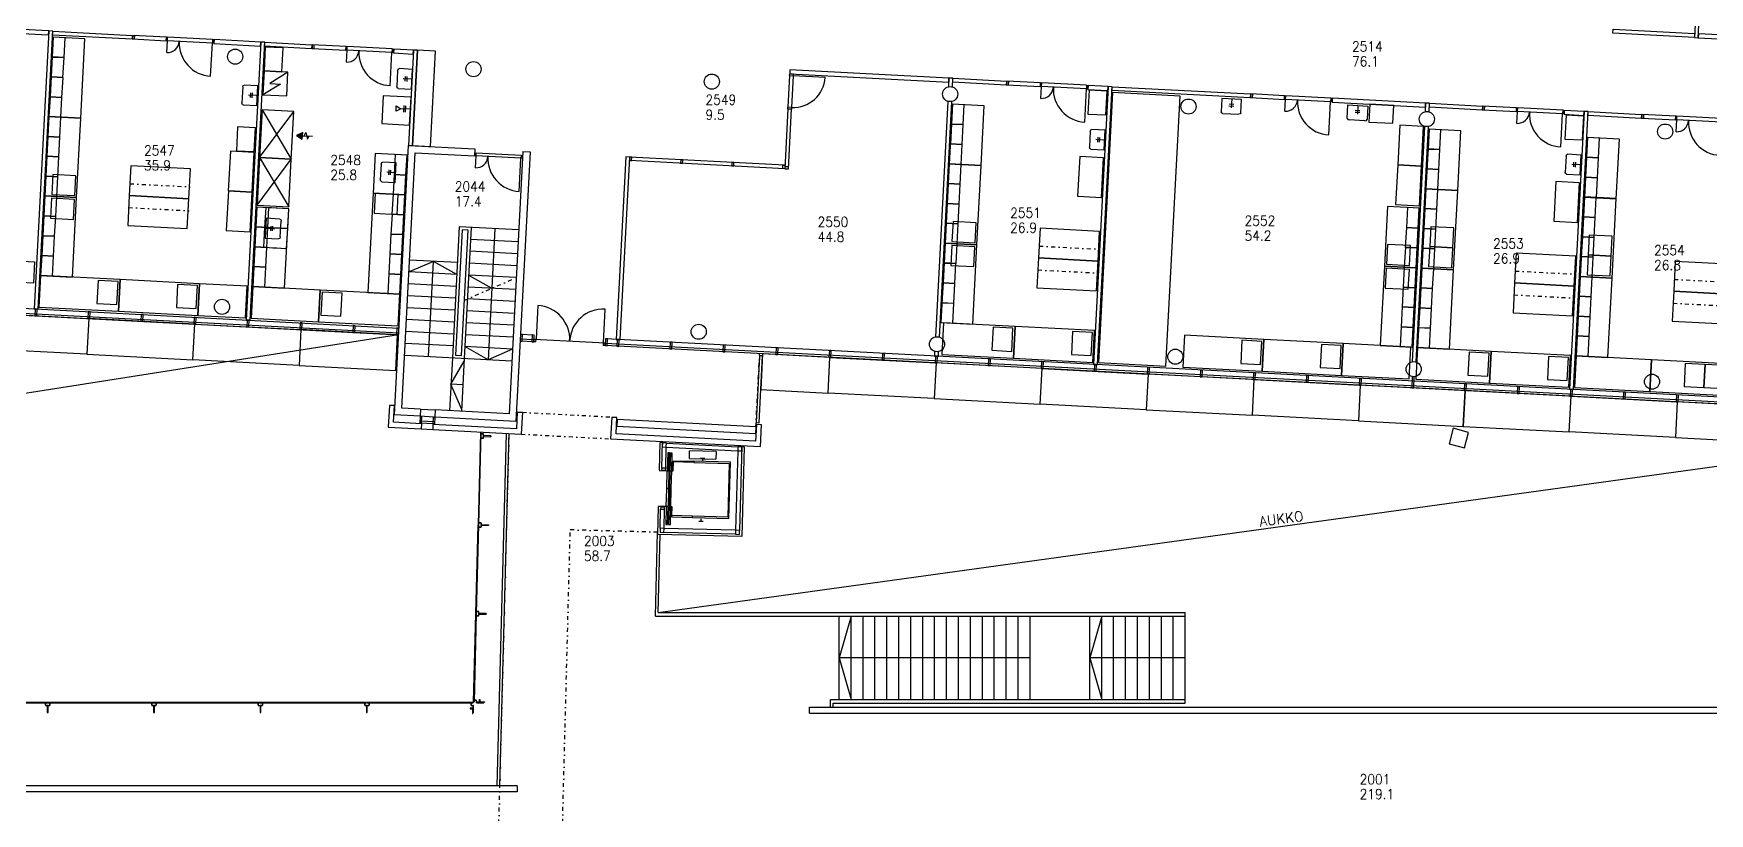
# Model space of a CAD drawing. Extents: x -405 to 179240, y -2585 to 69597.
# Drawn here: x 85645 to 127780, y 23023 to 42640 of the extents above; entities that cross this region are included whole.
import ezdxf
from ezdxf.enums import TextEntityAlignment as Align

# ---------------------------------------------------------------- set-up
doc = ezdxf.new("R2010")
doc.units = 0
doc.header["$LTSCALE"] = 100
doc.header["$MEASUREMENT"] = 0
doc.linetypes.add('KEL', pattern=[2.25, 1, -1.25])
doc.linetypes.add('PKL', pattern=[3, 1, -1, 0, -1])
doc.layers.get('0').update_dxf_attribs({"linetype": 'CONTINUOUS'})
for name, color, linetype in [('ARF2600E0', 8, 'PKL'), ('ART1100T0', 7, 'CONTINUOUS'), ('ART1100T3', 7, 'CONTINUOUS'), ('ART1100TB', 7, 'CONTINUOUS'), ('M00402', 7, 'CONTINUOUS'), ('M06001', 7, 'CONTINUOUS'), ('M06037', 8, 'CONTINUOUS'), ('M06041', 8, 'CONTINUOUS'), ('M06051', 3, 'CONTINUOUS'), ('m06080', 7, 'CONTINUOUS'), ('M06081', 8, 'CONTINUOUS')]:
    doc.layers.add(name, color=color, linetype=linetype)
doc.styles.add('ROMANS', font='romans.shx')
doc.styles.get("Standard").update_dxf_attribs({"font": 'simplex.shx'})

# ---------------------------------------------------------------- blocks, each defined once
blk = doc.blocks.new('LVIPAL')
for p, q in [((-0.5, 0.02), (-0.5, 0.92)), ((-0.4, 1.02), (0.4, 1.02)), ((0.5, 0.92), (0.5, 0.02)), ((0.5, 0.02), (-0.5, 0.02)), ((-0.12, 0.49), (0.12, 0.49)), ((-0.12, 0.37), (0.12, 0.37)), ((0, 0.02), (0, 0.61))]:
    blk.add_line(p, q)
for centre, start, end in [((-0.4, 0.92), 90, 180), ((0.4, 0.92), 0, 90)]:
    blk.add_arc(centre, 0.1, start, end)
at = {"width": 0.76195, "flags": 1}
blk.add_attdef('LVIKAL', text='', height=0.212, dxfattribs=at).set_placement((-0.389, 0.05), (0.379, 0.05), align=Align.FIT)
blk = doc.blocks.new('HATAS')
for p, q in [((0, 0), (0, -240)), ((-80, -120), (80, -120)), ((-80, -160), (80, -160))]:
    blk.add_line(p, q)
blk.add_lwpolyline([(0, -240), (-69, -360), (69, -360)], close=True)
blk = doc.blocks.new('l-poyta')
at = {"linetype": 'ByBlock'}
blk.add_lwpolyline([(800, 81), (500, 81), (500, 621), (800, 621)], close=True, dxfattribs=at)
at = {"layer": 'm06080'}
for points in [[(0, 1600), (800, 1600), (800, 0), (0, 0)], [(800, 621), (1840, 621), (1840, 81), (800, 81)]]:
    blk.add_lwpolyline(points, close=True, dxfattribs=at)
blk = doc.blocks.new('KP')
blk.add_line((150, 0), (400, 0))
blk.add_lwpolyline([(150, 0, 173, 0, 0), (0, 0, 0, 0, 0)], format="xyseb")
blk.add_lwpolyline([(0, 0), (150, -87), (150, 87)], close=True)
blk.add_lwpolyline([(193, 0), (232, 88), (280, -80), (311, 0)])
blk = doc.blocks.new('K1X1')
at = {"linetype": 'ByBlock'}
blk.add_lwpolyline([(1, 0), (1, 1), (0, 1), (0, 0)], close=True, dxfattribs=at)
blk = doc.blocks.new('aioa_huone')
at = {"layer": 'ART1100T0', "width": 0.9}
blk.add_attdef('HNENUM', (56, 73), '', height=250, dxfattribs=at)
at = {"layer": 'ART1100T3', "width": 0.9}
blk.add_attdef('HNEALA', (56, -302), '', height=250, dxfattribs=at)

msp = doc.modelspace()

# ---------------------------------------------------------------- linework, layer by layer
at = {"layer": 'ARF2600E0', "linetype": 'PKL'}
for p, q in [((103804, 32750), (103900, 34588)), ((97935, 33113), (100182, 32995)), ((97313, 21570), (97601, 32580)), ((97906, 32564), (100153, 32446)), ((98914, 21590), (99138, 30156)), ((101335, 30098), (99138, 30156))]:
    msp.add_line(p, q, dxfattribs=at)
at = {"layer": 'M00402'}
for p, q in [((94823, 35063), (60120, 29605)), ((101348, 28080), (136177, 32896))]:
    msp.add_line(p, q, dxfattribs=at)
at = {"layer": 'M06001'}
for p, q in [((94718, 33046), (95073, 39827)), ((94907, 33217), (95243, 39638)), ((95073, 39827), (96741, 39739)), ((95243, 39638), (96731, 39560)), ((96741, 39739), (96731, 39560)), ((97949, 39676), (97603, 33075)), ((98129, 39667), (97773, 32886)), ((97949, 39676), (98129, 39667)), ((60600, 36857), (94823, 35063)), ((60603, 36907), (94826, 35113)), ((60609, 37027), (94832, 35233)), ((98230, 35055), (97888, 35073)), ((98221, 34885), (97879, 34903)), ((98224, 34935), (97882, 34953)), ((136326, 32888), (100019, 34791)), ((136329, 32938), (100021, 34841)), ((136335, 33058), (100028, 34961)), ((95367, 33012), (94718, 33046)), ((95376, 33192), (94907, 33217)), ((95730, 32873), (95361, 32892)), ((95376, 33192), (95367, 33012)), ((95697, 32995), (95367, 33012)), ((95376, 33192), (95746, 33173)), ((95746, 33173), (95736, 32993)), ((97773, 32886), (95736, 32993)), ((97603, 33075), (95746, 33173)), ((97805, 33120), (97935, 33113)), ((97935, 33113), (97906, 32564)), ((100182, 32995), (100153, 32446)), ((100182, 32995), (100312, 32988)), ((100319, 32933), (100309, 32753)), ((103804, 32750), (100319, 32933)), ((95688, 32825), (95358, 32842)), ((95397, 32825), (95390, 32696)), ((95390, 32696), (95680, 32680)), ((95687, 32810), (95680, 32680)), ((103795, 32570), (100309, 32753)), ((103804, 32750), (103795, 32570)), ((96835, 30286), (96822, 30286)), ((96835, 30276), (96822, 30276)), ((96777, 28047), (96763, 28047)), ((96777, 28057), (96764, 28057)), ((85995, 25804), (85995, 25818)), ((86005, 25804), (86005, 25818)), ((88670, 25804), (88670, 25818)), ((88680, 25804), (88680, 25818)), ((91345, 25804), (91345, 25818)), ((91355, 25804), (91355, 25818)), ((94020, 25804), (94020, 25818)), ((94030, 25804), (94030, 25818))]:
    msp.add_line(p, q, dxfattribs=at)
for points in [[(127399, 42539), (127499, 42534), (127740, 47127), (127640, 47132)], [(84194, 42800), (84188, 42700), (86021, 42604), (86026, 42704)], [(85660, 35714), (85760, 35709), (86126, 42699), (86026, 42704)], [(88128, 42594), (88123, 42494), (86121, 42599), (86126, 42699)], [(127399, 42539), (125352, 42646), (125357, 42746), (127404, 42639)], [(127504, 42633), (127499, 42534), (127998, 42507), (128004, 42607)], [(90185, 42486), (90180, 42386), (91354, 42325), (91359, 42425)], [(90993, 35434), (91092, 35429), (91459, 42420), (91359, 42425)], [(92642, 42358), (92637, 42258), (91453, 42320), (91459, 42420)], [(94699, 42250), (94694, 42150), (95193, 42124), (95199, 42224)], [(95073, 39827), (95173, 39822), (95298, 42218), (95199, 42224)], [(104661, 41728), (104655, 41628), (108655, 41418), (108660, 41518)], [(108649, 41308), (108749, 41303), (108760, 41513), (108660, 41518)], [(110103, 41442), (110098, 41343), (108755, 41413), (108760, 41513)], [(112160, 41335), (112155, 41235), (112654, 41209), (112660, 41309)], [(112293, 34318), (112393, 34313), (112759, 41303), (112660, 41309)], [(116239, 41121), (116234, 41021), (112754, 41203), (112759, 41303)], [(118296, 41013), (118291, 40913), (120638, 40790), (120644, 40890)], [(120633, 40680), (120733, 40675), (120744, 40885), (120644, 40890)], [(122072, 40815), (122066, 40715), (120738, 40785), (120744, 40885)], [(124129, 40707), (124124, 40608), (124623, 40581), (124628, 40681)], [(124262, 33691), (124362, 33686), (124728, 40676), (124628, 40681)], [(126071, 40606), (126066, 40506), (124723, 40576), (124728, 40676)], [(120303, 34389), (120403, 34384), (120713, 40295), (120613, 40301)], [(100295, 34947), (100395, 34942), (100635, 39533), (100535, 39539)], [(85676, 35543), (85726, 35540), (85735, 35710), (85685, 35713)], [(87009, 35473), (87059, 35470), (87068, 35640), (87018, 35643)], [(88342, 35403), (88392, 35400), (88401, 35570), (88351, 35573)], [(89675, 35333), (89725, 35331), (89734, 35500), (89684, 35503)], [(91009, 35263), (91059, 35261), (91067, 35431), (91017, 35433)], [(92342, 35193), (92392, 35191), (92401, 35361), (92351, 35363)], [(93675, 35124), (93725, 35121), (93734, 35291), (93684, 35293)], [(94773, 35066), (94823, 35063), (94832, 35233), (94782, 35236)], [(97879, 34903), (97929, 34901), (97938, 35070), (97888, 35073)], [(98171, 34888), (98221, 34885), (98230, 35055), (98180, 35058)], [(100019, 34791), (100069, 34789), (100078, 34958), (100028, 34961)], [(100311, 34776), (100361, 34773), (100370, 34943), (100320, 34946)], [(101644, 34706), (101694, 34703), (101703, 34873), (101653, 34876)], [(102977, 34636), (103027, 34633), (103036, 34803), (102986, 34806)], [(104310, 34566), (104360, 34564), (104369, 34733), (104319, 34736)], [(105643, 34496), (105693, 34494), (105702, 34664), (105652, 34666)], [(106977, 34426), (107027, 34424), (107035, 34594), (106986, 34596)], [(108310, 34357), (108360, 34354), (108369, 34524), (108319, 34526)], [(109643, 34287), (109693, 34284), (109702, 34454), (109652, 34457)], [(110976, 34217), (111026, 34214), (111035, 34384), (110985, 34387)], [(112309, 34147), (112359, 34144), (112368, 34314), (112318, 34317)], [(113643, 34077), (113692, 34075), (113701, 34244), (113651, 34247)], [(114976, 34007), (115026, 34005), (115035, 34174), (114985, 34177)], [(116309, 33937), (116359, 33935), (116368, 34105), (116318, 34107)], [(117642, 33868), (117692, 33865), (117701, 34035), (117651, 34037)], [(118975, 33798), (119025, 33795), (119034, 33965), (118984, 33967)], [(120293, 33729), (120343, 33726), (120358, 34006), (120308, 34008)], [(121612, 33660), (121662, 33657), (121670, 33827), (121620, 33829)], [(122945, 33590), (122995, 33587), (123004, 33757), (122954, 33759)], [(124278, 33520), (124328, 33517), (124337, 33687), (124287, 33690)], [(125611, 33450), (125661, 33447), (125670, 33617), (125620, 33620)], [(126944, 33380), (126994, 33377), (127003, 33547), (126953, 33550)], [(95358, 32842), (95398, 32840), (95407, 33010), (95367, 33012)], [(95728, 32823), (95688, 32825), (95697, 32995), (95736, 32993)], [(96882, 32596), (96822, 30291), (96836, 30290), (96896, 32595)], [(97138, 32500), (97139, 32520), (96959, 32527), (96959, 32507)], [(97138, 32500), (97139, 32520), (97139, 32520), (97138, 32500)], [(101452, 32243), (101551, 32240), (101554, 32340), (101454, 32343)], [(103350, 32146), (103450, 32144), (103452, 32243), (103352, 32246)], [(101436, 31661), (101536, 31658), (101538, 31708), (101438, 31711)], [(101411, 30681), (101511, 30679), (101512, 30729), (101412, 30731)], [(96764, 28057), (96822, 30276), (96835, 30276), (96777, 28057)], [(97080, 30287), (97080, 30267), (96900, 30270), (96901, 30290)], [(97080, 30287), (97080, 30267), (97080, 30267), (97080, 30287)], [(101395, 30097), (101495, 30094), (101498, 30194), (101398, 30197)], [(103295, 30047), (103395, 30044), (103397, 30144), (103297, 30147)], [(96705, 25828), (96763, 28047), (96777, 28047), (96719, 25827)], [(97021, 28033), (97022, 28053), (96842, 28059), (96842, 28039)], [(97021, 28033), (97022, 28053), (97022, 28053), (97021, 28033)], [(83330, 25804), (85995, 25804), (85995, 25818), (83330, 25818)], [(85990, 25559), (86010, 25559), (86010, 25739), (85990, 25739)], [(86005, 25804), (88670, 25804), (88670, 25818), (86005, 25818)], [(88665, 25559), (88685, 25559), (88685, 25739), (88665, 25739)], [(88680, 25804), (91345, 25804), (91345, 25818), (88680, 25818)], [(91340, 25559), (91360, 25559), (91360, 25739), (91340, 25739)], [(91355, 25804), (94020, 25804), (94020, 25818), (91355, 25818)], [(94015, 25559), (94035, 25559), (94035, 25739), (94015, 25739)], [(94030, 25804), (96695, 25804), (96695, 25818), (94030, 25818)], [(96690, 25559), (96710, 25559), (96710, 25739), (96690, 25739)], [(96963, 25804), (96964, 25824), (96784, 25830), (96783, 25810)], [(96963, 25804), (96964, 25824), (96964, 25824), (96963, 25804)], [(85990, 25559), (86010, 25559), (86010, 25559), (85990, 25559)], [(88665, 25559), (88685, 25559), (88685, 25559), (88665, 25559)], [(91340, 25559), (91360, 25559), (91360, 25559), (91340, 25559)], [(94015, 25559), (94035, 25559), (94035, 25559), (94015, 25559)], [(96690, 25559), (96710, 25559), (96710, 25559), (96690, 25559)]]:
    msp.add_lwpolyline(points, close=True, dxfattribs=at)
for points in [[(108419, 35005), (108729, 40924), (108629, 40929), (108319, 35010)], [(108300, 34644), (108294, 34528), (108394, 34522), (108400, 34639)], [(95397, 32825), (94698, 32862), (94720, 33281), (94590, 33288), (94561, 32739), (95390, 32696)], [(97805, 33120), (97783, 32700), (95687, 32810)], [(100153, 32446), (103918, 32249), (103947, 32798), (103817, 32805), (103795, 32385), (100290, 32569), (100312, 32988)], [(95680, 32680), (97906, 32564)], [(96947, 32462), (96892, 32464), (96957, 32462), (96961, 32571), (96896, 32574), (96951, 32572)], [(96823, 30361), (96822, 30286)], [(96837, 30361), (96835, 30286)], [(96820, 30201), (96822, 30276)], [(96891, 30335), (96836, 30336), (96901, 30335), (96899, 30225), (96834, 30226), (96889, 30225)], [(96834, 30201), (96835, 30276)], [(96761, 27972), (96763, 28047)], [(96766, 28132), (96764, 28057)], [(96774, 27972), (96777, 28047)], [(96830, 27995), (96775, 27997), (96840, 27994), (96844, 28104), (96779, 28106), (96834, 28105)], [(96780, 28131), (96777, 28057)], [(85920, 25818), (85995, 25818)], [(85920, 25804), (85995, 25804)], [(85945, 25749), (85945, 25804), (85945, 25739), (86055, 25739), (86055, 25804), (86055, 25749)], [(86080, 25818), (86005, 25818)], [(86080, 25804), (86005, 25804)], [(88595, 25818), (88670, 25818)], [(88595, 25804), (88670, 25804)], [(88620, 25749), (88620, 25804), (88620, 25739), (88730, 25739), (88730, 25804), (88730, 25749)], [(88755, 25818), (88680, 25818)], [(88755, 25804), (88680, 25804)], [(91270, 25818), (91345, 25818)], [(91270, 25804), (91345, 25804)], [(91295, 25749), (91295, 25804), (91295, 25739), (91405, 25739), (91405, 25804), (91405, 25749)], [(91430, 25818), (91355, 25818)], [(91430, 25804), (91355, 25804)], [(93945, 25818), (94020, 25818)], [(93945, 25804), (94020, 25804)], [(93970, 25749), (93970, 25804), (93970, 25739), (94080, 25739), (94080, 25804), (94080, 25749)], [(94105, 25818), (94030, 25818)], [(94105, 25804), (94030, 25804)], [(96620, 25818), (96695, 25818)], [(96620, 25804), (96695, 25804)], [(96645, 25749), (96645, 25804), (96645, 25739), (96710, 25739)], [(96708, 25903), (96705, 25828)], [(96721, 25902), (96719, 25827)], [(96783, 25810), (96785, 25875), (96721, 25877), (96775, 25875)]]:
    msp.add_lwpolyline(points, dxfattribs=at)
for points in [[(96856, 25893), (96862, 25892, -0.409111), (96866, 25888), (96865, 25848, 0.414214), (96875, 25837), (96980, 25833, -0.409111), (96984, 25829), (96984, 25823), (96854, 25828)], [(96625, 25669), (96625, 25663, 0.409111), (96629, 25659), (96669, 25659, -0.414214), (96680, 25648), (96680, 25544, 0.409111), (96684, 25540), (96690, 25539), (96690, 25669)]]:
    msp.add_lwpolyline(points, format="xyb", close=True, dxfattribs=at)
for centre in [(90714, 42058), (96706, 41744), (102697, 41430), (108689, 41116), (114681, 40802), (120673, 40488), (126664, 40174), (90384, 35767), (102368, 35139), (108359, 34825), (114351, 34511), (120343, 34197), (126335, 33883)]:
    msp.add_circle(centre, 190, dxfattribs=at)
at = {"layer": 'M06037'}
for p, q in [((96347, 37777), (96175, 34482)), ((96418, 37699), (96254, 34553)), ((97845, 37699), (96347, 37777)), ((96403, 34545), (96568, 37691)), ((96568, 37691), (96418, 37699)), ((96647, 37762), (96474, 34466)), ((97246, 37730), (97074, 34435)), ((97814, 37100), (96616, 37163)), ((97830, 37399), (96631, 37462)), ((96300, 36879), (95102, 36941)), ((95576, 34513), (95701, 36910)), ((97798, 36800), (96600, 36863)), ((96269, 36279), (95071, 36342)), ((96285, 36579), (95086, 36642)), ((97767, 36201), (96569, 36264)), ((97783, 36501), (96584, 36563)), ((96584, 36563), (97168, 36232)), ((96253, 35980), (95055, 36043)), ((97751, 35901), (96553, 35964)), ((96222, 35381), (95024, 35443)), ((96238, 35680), (95039, 35743)), ((97736, 35602), (96537, 35665)), ((96206, 35081), (95008, 35144)), ((97704, 35003), (96506, 35065)), ((97720, 35302), (96521, 35365)), ((96190, 34781), (94992, 34844)), ((96254, 34553), (96403, 34545)), ((97688, 34703), (96490, 34766)), ((100022, 34851), (98224, 34945)), ((97673, 34403), (94976, 34545)), ((96175, 34482), (96105, 33154)), ((96474, 34466), (96405, 33138)), ((96440, 33802), (96140, 33818)), ((97303, 23721), (97535, 32581)), ((97369, 23720), (97601, 32580)), ((102135, 31951), (102140, 32147)), ((102804, 32129), (102140, 32147)), ((102804, 32129), (102799, 31934)), ((101376, 31648), (101576, 31642)), ((102135, 31951), (102799, 31934)), ((102468, 31964), (102466, 31904)), ((101552, 30743), (101352, 30748)), ((102426, 30375), (102428, 30435)), ((101280, 27990), (101335, 30098)), ((101348, 28080), (101400, 30041)), ((101280, 27990), (114600, 27990)), ((101348, 28080), (114600, 28080)), ((105900, 25890), (105900, 27990)), ((106200, 25890), (106200, 27990)), ((106500, 25890), (106500, 27990)), ((106800, 25890), (106800, 27990)), ((107100, 25890), (107100, 27990)), ((107400, 25890), (107400, 27990)), ((107700, 25890), (107700, 27990)), ((108000, 25890), (108000, 27990)), ((108300, 25890), (108300, 27990)), ((108600, 25890), (108600, 27990)), ((108900, 25890), (108900, 27990)), ((109200, 25890), (109200, 27990)), ((109500, 25890), (109500, 27990)), ((109800, 25890), (109800, 27990)), ((110100, 25890), (110100, 27990)), ((110400, 25890), (110400, 27990)), ((110700, 25890), (110700, 27990)), ((112200, 25890), (112200, 27990)), ((112500, 25890), (112500, 27990)), ((112800, 25890), (112800, 27990)), ((113100, 25890), (113100, 27990)), ((113400, 25890), (113400, 27990)), ((113700, 25890), (113700, 27990)), ((114000, 25890), (114000, 27990)), ((114300, 25890), (114300, 27990)), ((114600, 25800), (114600, 28080)), ((110700, 26940), (105900, 26940)), ((114600, 26940), (112200, 26940)), ((105679, 25700), (105679, 25890)), ((105679, 25890), (114600, 25890)), ((105745, 25800), (114600, 25800)), ((105745, 25700), (105745, 25800)), ((105150, 25700), (136484, 25700)), ((105150, 25550), (105150, 25700)), ((105150, 25550), (136484, 25550)), ((97800, 23720), (75150, 23720)), ((97800, 23720), (97800, 23570)), ((97800, 23570), (75150, 23570))]:
    msp.add_line(p, q, dxfattribs=at)
at = {"layer": 'M06037', "linetype": 'PKL'}
msp.add_line((96476, 35931), (97783, 36501), dxfattribs=at)
at = {"layer": 'M06037', "ltscale": 3}
for p, q in [((102417, 31965), (102518, 31963)), ((101609, 31196), (101564, 31198)), ((101609, 31186), (101564, 31188)), ((101679, 31195), (101634, 31196)), ((101679, 31185), (101634, 31186)), ((102375, 30376), (102476, 30373))]:
    msp.add_line(p, q, dxfattribs=at)
at = {"layer": 'M06037'}
for points in [[(94401, 40374), (95100, 40337), (95136, 41036), (94437, 41073)], [(103810, 32855), (103884, 32851), (103973, 34533), (103898, 34537)], [(101576, 31642), (101621, 31641), (101633, 32091), (101588, 32092)], [(101646, 31641), (101691, 31639), (101703, 32089), (101658, 32090)], [(101691, 31639), (101726, 31638), (101732, 31863), (101697, 31864)], [(101722, 31896), (102247, 31882), (102246, 31850), (101721, 31864)], [(101540, 30293), (101585, 30292), (101597, 30742), (101552, 30743)], [(101610, 30291), (101655, 30290), (101667, 30740), (101622, 30741)], [(101661, 30515), (101696, 30514), (101702, 30739), (101667, 30740)], [(101684, 30482), (102210, 30468), (102211, 30500), (101685, 30514)]]:
    msp.add_lwpolyline(points, close=True, dxfattribs=at)
for points in [[(96285, 36579), (95701, 36910), (95086, 36642)], [(97688, 34703), (97074, 34435), (96490, 34766)], [(112409, 34612), (112409, 34612)], [(96408, 33203), (96140, 33818), (96471, 34401)], [(106200, 27990), (105900, 26940), (106200, 25890)], [(112500, 27990), (112200, 26940), (112500, 25890)]]:
    msp.add_lwpolyline(points, dxfattribs=at)
at = {"layer": 'M06037', "ltscale": 3}
for points in [[(101564, 31198), (101576, 31642), (101576, 31642)], [(101621, 31641), (101621, 31641), (101609, 31196)], [(101646, 31641), (101646, 31641), (101634, 31196)], [(101679, 31195), (101691, 31639), (101691, 31639)], [(102210, 30468), (103127, 30444), (103165, 31858), (102247, 31882), (102247, 31882)], [(102246, 31850), (103131, 31827), (103096, 30477), (102211, 30500)], [(101552, 30743), (101552, 30743), (101564, 31188)], [(101609, 31186), (101597, 30742), (101597, 30742)], [(101634, 31186), (101622, 30741), (101622, 30741)], [(101667, 30740), (101667, 30740), (101679, 31185)]]:
    msp.add_lwpolyline(points, dxfattribs=at)
at = {"layer": 'M06041'}
for p, q in [((104530, 39239), (100631, 39444)), ((104535, 39329), (100635, 39533)), ((101381, 31662), (101399, 32352)), ((101339, 30043), (101357, 30733))]:
    msp.add_line(p, q, dxfattribs=at)
at = {"layer": 'M06041', "linetype": 'Continuous'}
for p, q in [((101454, 32351), (101399, 32352)), ((101438, 31711), (101455, 32378)), ((101538, 31708), (101551, 32240)), ((101551, 32240), (103350, 32146)), ((101554, 32340), (103352, 32246)), ((103350, 32146), (103297, 30147)), ((103453, 32273), (103397, 30144)), ((103507, 32242), (103448, 29988)), ((103507, 32242), (103452, 32243)), ((101398, 30197), (101411, 30681)), ((101498, 30194), (101511, 30679)), ((103448, 29988), (101339, 30043)), ((103295, 30047), (101495, 30094)), ((103297, 30147), (101498, 30194))]:
    msp.add_line(p, q, dxfattribs=at)
at = {"layer": 'M06041'}
for points in [[(100631, 39444), (100680, 39441), (100685, 39531), (100635, 39533)], [(101914, 39376), (101964, 39374), (101968, 39464), (101918, 39466)], [(103197, 39309), (103247, 39306), (103252, 39396), (103202, 39399)], [(104530, 39239), (104480, 39242), (104485, 39332), (104535, 39329)]]:
    msp.add_lwpolyline(points, close=True, dxfattribs=at)
at = {"layer": 'M06051'}
for p, q in [((88138, 42594), (88133, 42502)), ((88987, 42549), (88138, 42594)), ((88183, 42499), (88188, 42591)), ((88133, 42502), (88982, 42457)), ((88982, 42457), (88987, 42549)), ((88982, 42457), (88987, 42549)), ((89012, 42456), (88982, 42457)), ((88987, 42549), (89017, 42548)), ((88996, 42159), (89012, 42456)), ((89012, 42456), (89017, 42548)), ((90141, 42397), (89012, 42456)), ((90146, 42488), (89017, 42548)), ((90097, 41565), (90141, 42397)), ((90146, 42488), (90141, 42397)), ((90171, 42395), (90141, 42397)), ((90146, 42488), (90175, 42487)), ((90175, 42487), (90171, 42395)), ((92652, 42357), (92647, 42265)), ((92647, 42265), (93496, 42221)), ((93501, 42313), (92652, 42357)), ((92697, 42263), (92702, 42354)), ((93496, 42221), (93501, 42313)), ((93496, 42221), (93501, 42313)), ((93526, 42219), (93496, 42221)), ((93501, 42313), (93531, 42311)), ((93510, 41922), (93526, 42219)), ((93526, 42219), (93531, 42311)), ((94655, 42160), (93526, 42219)), ((94660, 42252), (93531, 42311)), ((94611, 41328), (94655, 42160)), ((94660, 42252), (94655, 42160)), ((94684, 42158), (94655, 42160)), ((94660, 42252), (94689, 42250)), ((94689, 42250), (94684, 42158)), ((104653, 41583), (104611, 40784)), ((104653, 41583), (104655, 41628)), ((104653, 41583), (104745, 41579)), ((104655, 41628), (104747, 41623)), ((104745, 41579), (104703, 40779)), ((104747, 41623), (104745, 41579)), ((105545, 41537), (104745, 41579)), ((110113, 41442), (110108, 41350)), ((110108, 41350), (110957, 41306)), ((110962, 41397), (110113, 41442)), ((110158, 41347), (110163, 41439)), ((110957, 41306), (110962, 41397)), ((110957, 41306), (110962, 41397)), ((110987, 41304), (110957, 41306)), ((110962, 41397), (110992, 41396)), ((110971, 41007), (110987, 41304)), ((110987, 41304), (110992, 41396)), ((112116, 41245), (110987, 41304)), ((112121, 41337), (110992, 41396)), ((112121, 41337), (112116, 41245)), ((112121, 41337), (112150, 41335)), ((112150, 41335), (112146, 41243)), ((112072, 40413), (112116, 41245)), ((112146, 41243), (112116, 41245)), ((116249, 41120), (116244, 41029)), ((116244, 41029), (117093, 40984)), ((117098, 41076), (116249, 41120)), ((116294, 41026), (116299, 41118)), ((117093, 40984), (117098, 41076)), ((117093, 40984), (117098, 41076)), ((117123, 40982), (117093, 40984)), ((117098, 41076), (117128, 41074)), ((117107, 40685), (117123, 40982)), ((117123, 40982), (117128, 41074)), ((118252, 40923), (117123, 40982)), ((118257, 41015), (117128, 41074)), ((118208, 40091), (118252, 40923)), ((118257, 41015), (118252, 40923)), ((118282, 40922), (118252, 40923)), ((118257, 41015), (118286, 41014)), ((118286, 41014), (118282, 40922)), ((104609, 40739), (104530, 39239)), ((104609, 40739), (104611, 40784)), ((104701, 40734), (104609, 40739)), ((104701, 40734), (104609, 40739)), ((104703, 40779), (104611, 40784)), ((104622, 39234), (104701, 40734)), ((104703, 40779), (104701, 40734)), ((122082, 40815), (122077, 40723)), ((122077, 40723), (122926, 40678)), ((122931, 40770), (122082, 40815)), ((122127, 40720), (122132, 40812)), ((122926, 40678), (122931, 40770)), ((122926, 40678), (122931, 40770)), ((122955, 40677), (122926, 40678)), ((122931, 40770), (122960, 40769)), ((122940, 40380), (122955, 40677)), ((122955, 40677), (122960, 40769)), ((124084, 40618), (122955, 40677)), ((124089, 40710), (122960, 40769)), ((124041, 39786), (124084, 40618)), ((124089, 40710), (124084, 40618)), ((124114, 40616), (124084, 40618)), ((124089, 40710), (124119, 40708)), ((124119, 40708), (124114, 40616)), ((126081, 40605), (126076, 40513)), ((126076, 40513), (126925, 40469)), ((126930, 40561), (126081, 40605)), ((126126, 40511), (126131, 40602)), ((126925, 40469), (126930, 40561)), ((126925, 40469), (126930, 40561)), ((126955, 40467), (126925, 40469)), ((126930, 40561), (126960, 40559)), ((126939, 40170), (126955, 40467)), ((126955, 40467), (126960, 40559)), ((128084, 40408), (126955, 40467)), ((128089, 40500), (126960, 40559)), ((96741, 39561), (96745, 39631)), ((96745, 39631), (96775, 39630)), ((96771, 39560), (96775, 39630)), ((97904, 39570), (96775, 39630)), ((96771, 39560), (96741, 39561)), ((96756, 39263), (96771, 39560)), ((97900, 39501), (96771, 39560)), ((97856, 38669), (97900, 39501)), ((97904, 39570), (97900, 39501)), ((97930, 39499), (97900, 39501)), ((97904, 39570), (97933, 39569)), ((97933, 39569), (97930, 39499)), ((104530, 39239), (104622, 39234)), ((104625, 39284), (104533, 39289)), ((98324, 35797), (98279, 34952)), ((100012, 35708), (99968, 34864)), ((98231, 34885), (98235, 34955)), ((98276, 34883), (98231, 34885)), ((98235, 34955), (98279, 34952)), ((98276, 34883), (98279, 34952)), ((99968, 34864), (99964, 34794)), ((100009, 34792), (99964, 34794)), ((99968, 34864), (100012, 34862)), ((100012, 34862), (100009, 34792))]:
    msp.add_line(p, q, dxfattribs=at)
for centre, major_axis, start_param, end_param in [((89012, 42456), (-210, 210), 2.303835, 3.874631), ((90141, 42397), (-589, 589), 0.733038, 2.303835), ((93526, 42219), (-210, 210), 2.303835, 3.874631), ((94655, 42160), (-589, 589), 0.733038, 2.303835), ((104745, 41579), (566, 566), 3.874631, 5.445427), ((110987, 41304), (-210, 210), 2.303835, 3.874631), ((112116, 41245), (-589, 589), 0.733038, 2.303835), ((117123, 40982), (-210, 210), 2.303835, 3.874631), ((118252, 40923), (-589, 589), 0.733038, 2.303835), ((122955, 40677), (-210, 210), 2.303835, 3.874631), ((124084, 40618), (-589, 589), 0.733038, 2.303835), ((126955, 40467), (-210, 210), 2.303835, 3.874631), ((128084, 40408), (-589, 589), 0.733038, 2.303835), ((96771, 39560), (-210, 210), 2.303835, 3.874631), ((97900, 39501), (-589, 589), 0.733038, 2.303835), ((98279, 34952), (598, 598), 5.445427, 7.016224), ((99968, 34864), (-598, 598), -0.837758, 0.733038)]:
    msp.add_ellipse(centre, major_axis=major_axis, ratio=1, start_param=start_param, end_param=end_param, dxfattribs=at)
at = {"layer": 'm06080'}
for p, q in [((91327, 39523), (92189, 40679)), ((91390, 40721), (92126, 39481)), ((91264, 38324), (92126, 39481)), ((91327, 39523), (92063, 38282))]:
    msp.add_line(p, q, dxfattribs=at)
at = {"layer": 'm06080', "linetype": 'PKL'}
for p, q in [((88068, 38862), (89586, 38783)), ((88036, 38263), (89554, 38183)), ((110927, 37294), (112445, 37214)), ((110896, 36694), (112414, 36615)), ((122896, 36666), (124414, 36587)), ((126895, 36457), (128413, 36377)), ((122864, 36067), (124382, 35988)), ((126864, 35858), (128382, 35778))]:
    msp.add_line(p, q, dxfattribs=at)
at = {"layer": 'm06080', "linetype": 'KEL'}
msp.add_line((91209, 37276), (92008, 37234), dxfattribs=at)
at = {"layer": 'm06080'}
for points in [[(95173, 39822), (95622, 39798), (95748, 42195), (95298, 42218)], [(91409, 41101), (92009, 41070), (92040, 41669), (91441, 41701)], [(86987, 34573), (84321, 34713), (84368, 35611), (87034, 35472)], [(86987, 34573), (89653, 34433), (89700, 35332), (87034, 35472)], [(92320, 34293), (89653, 34433), (89700, 35332), (92367, 35192)], [(92320, 34293), (94751, 34166), (94798, 35065), (92367, 35192)], [(103928, 33685), (105621, 33596), (105668, 34495), (103975, 34584)], [(108288, 33457), (105621, 33596), (105668, 34495), (108335, 34355)], [(108288, 33457), (110954, 33317), (111001, 34216), (108335, 34355)], [(113620, 33177), (110954, 33317), (111001, 34216), (113667, 34076)], [(113620, 33177), (116287, 33037), (116334, 33936), (113667, 34076)], [(118953, 32898), (116287, 33037), (116334, 33936), (119000, 33796)], [(118953, 32898), (121589, 32759), (121637, 33658), (119000, 33796)], [(121589, 32759), (124256, 32620), (124303, 33518), (121637, 33658)], [(126922, 32480), (124256, 32620), (124303, 33518), (126969, 33379)], [(126922, 32480), (129588, 32340), (129636, 33239), (126969, 33379)]]:
    msp.add_lwpolyline(points, close=True, dxfattribs=at)
msp.add_lwpolyline([(92040, 41669), (91585, 41383), (91851, 41369), (91409, 41101)], dxfattribs=at)

# ---------------------------------------------------------------- block references
at = {"layer": 'ART1100TB'}
for p, values in [((118737, 42116), {'HNENUM': '2514', 'HNEALA': '76.1'}), ((102483, 40776), {'HNENUM': '2549', 'HNEALA': '9.5'}), ((88368, 39501), {'HNENUM': '2547', 'HNEALA': '35.9'}), ((93049, 39260), {'HNENUM': '2548', 'HNEALA': '25.8'}), ((96180, 38595), {'HNENUM': '2044', 'HNEALA': '17.4'}), ((105300, 37705), {'HNENUM': '2550', 'HNEALA': '44.8'}), ((110142, 37933), {'HNENUM': '2551', 'HNEALA': '26.9'}), ((116036, 37733), {'HNENUM': '2552', 'HNEALA': '54.2'}), ((122284, 37160), {'HNENUM': '2553', 'HNEALA': '26.9'}), ((126331, 36993), {'HNENUM': '2554', 'HNEALA': '26.8'}), ((99426, 29678), {'HNENUM': '2003', 'HNEALA': '58.7'}), ((118928, 23687), {'HNENUM': '2001', 'HNEALA': '219.1'})]:
    msp.add_blockref('aioa_huone', p, dxfattribs=at).add_auto_attribs(values)
at = {"layer": 'm06080'}
for p, xscale, yscale, rotation in [((86033, 40551), 800, 2000, 357.0000000000621), ((91441, 41701), 450, 600, 357.0000000000618), ((112153, 40614), 450, 600, 357.0000000000608), ((85929, 38554), 800, 2000, 357.0000000000621), ((91327, 39523), 800, 1200, 357.0000000000618), ((108667, 39365), 800, 1500, 357.0000000000617), ((119217, 40414), 600, 450, 357.0000000000618), ((124141, 39986), 450, 600, 357.0000000000618), ((90745, 39693), 450, 600, 357.0000000000614), ((119941, 39334), 600, 1000, 357.00000000006), ((120651, 38737), 800, 1500, 357.0000000000618), ((90542, 38682), 600, 1000, 357.0000000000607), ((94184, 38622), 800, 1000, 357.0000000000613), ((124636, 38528), 800, 1500, 357.0000000000618), ((88052, 38563), 1500, 750, 357.0000000000613), ((91264, 38324), 800, 1200, 357.0000000000618), ((108563, 37368), 800, 2000, 357.0000000000617), ((111894, 38545), 600, 1000, 357.00000000006), ((119889, 38336), 600, 1000, 357.00000000006), ((123863, 37918), 600, 1000, 357.00000000006), ((85824, 36556), 800, 2000, 357.0000000000621), ((88013, 37814), 1500, 750, 357.0000000000613), ((90490, 37684), 600, 1000, 357.0000000000607), ((94053, 36125), 800, 2500, 357.0000000000614), ((120546, 36739), 800, 2000, 357.0000000000617), ((124531, 36531), 800, 2000, 357.0000000000617), ((91157, 36277), 800, 2000, 357.0000000000618), ((119608, 36789), 800, 1500, 357.0000000000618), ((110911, 36994), 1500, 750, 357.0000000000614), ((108458, 35370), 800, 2000, 357.0000000000617), ((122880, 36367), 1500, 750, 357.0000000000614), ((110872, 36245), 1500, 750, 357.0000000000614), ((119503, 34791), 800, 2000, 357.0000000000617), ((120442, 34742), 800, 2000, 357.0000000000617), ((126880, 36157), 1500, 750, 357.0000000000614), ((85782, 35758), 2000, 800, 357.0000000000618), ((87780, 35653), 2000, 800, 357.0000000000618), ((89777, 35548), 1200, 800, 357.0000000000618), ((91115, 35478), 1700, 800, 357.0000000000614), ((122841, 35618), 1500, 750, 357.0000000000614), ((124426, 34533), 800, 2000, 357.0000000000617), ((92813, 35389), 2000, 800, 357.0000000000621), ((126840, 35408), 1500, 750, 357.0000000000614), ((108481, 34568), 1800, 800, 357.0000000000621), ((110279, 34474), 2000, 800, 357.0000000000618), ((114538, 34251), 2000, 800, 357.0000000000618), ((116535, 34146), 2000, 800, 357.0000000000618), ((118532, 34041), 1700, 800, 357.0000000000618), ((120400, 33943), 1850, 800, 357.0000000000618), ((122247, 33847), 2000, 800, 357.0000000000614), ((124384, 33735), 1900, 800, 357.0000000000618), ((126282, 33635), 1900, 800, 357.0000000000618)]:
    msp.add_blockref('K1X1', p, dxfattribs=dict(at, xscale=xscale, yscale=yscale, rotation=rotation))
at = {"layer": 'm06080', "linetype": 'PKL', "xscale": 300, "yscale": 500}
for p, rotation in [((86112, 42049), 357.0000000000609), ((86086, 41550), 357.0000000000609), ((86060, 41050), 357.0000000000609), ((86033, 40551), 357.0000000000609), ((86007, 40052), 357.0000000000609), ((108720, 40363), 357.0000000000613), ((85981, 39552), 357.0000000000609), ((108694, 39864), 357.0000000000613), ((120703, 39735), 357.0000000000604), ((108667, 39365), 357.0000000000613), ((120677, 39236), 357.0000000000604), ((124688, 39527), 357.0000000000604), ((85955, 39053), 357.0000000000609), ((94709, 39095), 357.0000000000609), ((108641, 38865), 357.0000000000613), ((120651, 38737), 357.0000000000604), ((124662, 39027), 357.0000000000604), ((85929, 38554), 357.0000000000609), ((94683, 38596), 357.0000000000609), ((108615, 38366), 357.0000000000613), ((124636, 38528), 357.0000000000604), ((85903, 38054), 357.0000000000609), ((94657, 38096), 357.0000000000609), ((108589, 37867), 357.0000000000613), ((120625, 38237), 357.0000000000604), ((124609, 38029), 357.0000000000604), ((85876, 37555), 357.0000000000609), ((91235, 37775), 357.0000000000609), ((94631, 37597), 357.0000000000609), ((120159, 37761), 357.0000000000604), ((120599, 37738), 357.0000000000604), ((124583, 37529), 357.0000000000604), ((85850, 37056), 357.0000000000609), ((91209, 37276), 357.0000000000609), ((94605, 37098), 357.0000000000609), ((108563, 37368), 357.0000000000613), ((120133, 37262), 357.0000000000604), ((120572, 37239), 357.0000000000604), ((124557, 37030), 357.0000000000604), ((91183, 36776), 357.0000000000609), ((94578, 36598), 357.0000000000609), ((108537, 36868), 357.0000000000613), ((120107, 36763), 357.0000000000604), ((120546, 36739), 357.0000000000604), ((85824, 36556), 357.0000000000609), ((91157, 36277), 357.0000000000609), ((108510, 36369), 357.0000000000613), ((120081, 36263), 357.0000000000604), ((120520, 36240), 357.0000000000604), ((124531, 36531), 357.0000000000604), ((94552, 36099), 357.0000000000609), ((108484, 35870), 357.0000000000613), ((120055, 35764), 357.0000000000604), ((120494, 35741), 357.0000000000604), ((124505, 36031), 357.0000000000604), ((108458, 35370), 357.0000000000613), ((124479, 35532), 357.0000000000604), ((120028, 35265), 357.0000000000604), ((120468, 35242), 357.0000000000604), ((124452, 35033), 357.0000000000604), ((120002, 34765), 357.0000000000604), ((120442, 34742), 357.0000000000604), ((124426, 34533), 357.0000000000604)]:
    msp.add_blockref('K1X1', p, dxfattribs=dict(at, rotation=rotation))
at = {"layer": 'm06080', "linetype": 'KEL'}
for p, xscale, yscale, rotation in [((112416, 34362), 1700, 6800, 357.0000000000621), ((86101, 38595), 580, 500, 357.0000000000617), ((86070, 37996), 580, 500, 357.0000000000617), ((94207, 38120), 580, 500, 357.0000000000617), ((91455, 37763), 580, 500, 357.0000000000617), ((91429, 37264), 580, 500, 357.0000000000617), ((108735, 37409), 580, 500, 357.0000000000617), ((120745, 37280), 580, 500, 357.0000000000617), ((124729, 37071), 580, 500, 357.0000000000617), ((108704, 36809), 580, 500, 357.0000000000617), ((119660, 36836), 580, 500, 357.0000000000617), ((120719, 36781), 580, 500, 357.0000000000617), ((119629, 36237), 580, 500, 357.0000000000617), ((124703, 36572), 580, 500, 357.0000000000617), ((87239, 35851), 500, 580, 357.0000000000618), ((89236, 35747), 500, 580, 357.0000000000618), ((92871, 35556), 500, 580, 357.0000000000618), ((109738, 34672), 500, 580, 357.0000000000618), ((111736, 34568), 500, 580, 357.0000000000618), ((115995, 34344), 500, 580, 357.0000000000618), ((117992, 34240), 500, 580, 357.0000000000618), ((121707, 34045), 500, 580, 357.0000000000618), ((123704, 33940), 500, 580, 357.0000000000618), ((127139, 33760), 500, 580, 357.0000000000618), ((127639, 33734), 500, 580, 357.0000000000618)]:
    msp.add_blockref('K1X1', p, dxfattribs=dict(at, xscale=xscale, yscale=yscale, rotation=rotation))
at = {"layer": 'm06080', "rotation": 357.0000000000621}
msp.add_blockref('KP', (92257, 40075), dxfattribs=at)
at = {"layer": 'm06080', "linetype": 'KEL', "rotation": 357.0000000000621}
msp.add_blockref('l-poyta', (83802, 36376), dxfattribs=at)
at = {"layer": 'm06080', "xscale": 400, "yscale": 400, "zscale": 400, "rotation": 345.1505112692948}
msp.add_blockref('K1X1', (121233, 32324), dxfattribs=at)
at = {"layer": 'M06081', "yscale": 374.9999999999999}
for p, xscale, zscale, rotation in [((95168, 41488), -500.0000000000009, 500, 87.0000000000228), ((91276, 41077), -500.0000000000009, 500, 87.0000000000228), ((115768, 41003), -500.0000000000009, 500, 177.0000000000189), ((118939, 40837), 500.0000000000009, 500.0000000000009, 177.000000000109), ((112581, 39961), -500.0000000000009, 500, 87.0000000000228), ((94756, 39138), -500.0000000000009, 500, 87.0000000000228), ((124545, 39334), -500.0000000000009, 500, 87.0000000000228), ((91476, 37743), -500.0000000000009, 500, 267.000000000023)]:
    msp.add_blockref('LVIPAL', p, dxfattribs=dict(at, xscale=xscale, zscale=zscale, rotation=rotation))
at = {"layer": 'M06081', "xscale": -1, "rotation": 267.0000000004129}
msp.add_blockref('HATAS', (95121, 40737), dxfattribs=at)

# ---------------------------------------------------------------- texts
at = {"layer": 'M00402', "style": 'ROMANS'}
msp.add_text('AUKKO', height=250, rotation=7.581, dxfattribs=at).set_placement((116481, 30240))

doc.saveas('drawing.dxf')
